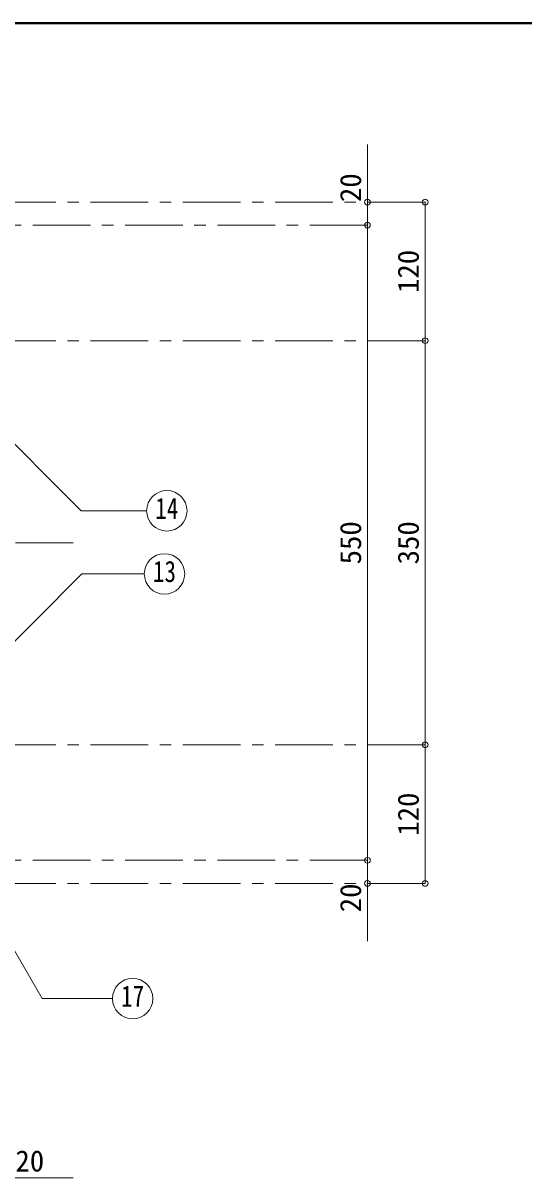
# Model space of a CAD drawing. Units: millimetres at full size, sheet at 1:10; some dimension numbers follow another scale. Extents: x -2123 to 1927, y -1358 to 1452.
# Drawn here: x 204 to 638, y 452 to 1452 of the extents above; entities that cross this region are included whole.
import ezdxf
from ezdxf.enums import TextEntityAlignment as Align

# ---------------------------------------------------------------- set-up
doc = ezdxf.new("R2010")
doc.units = ezdxf.units.MM
doc.header["$LTSCALE"] = 10
doc.header["$PDMODE"] = 32
doc.header["$PDSIZE"] = 5
doc.linetypes.add('CHAIN1', pattern=[8, 5, -1, 1, -1])
doc.layers.add('0-0', color=7, linetype='Continuous', lineweight=18)
doc.styles.add('ＭＳ ゴシック', font='')
doc.styles.get('ＭＳ ゴシック').set_extended_font_data('MS Gothic')

msp = doc.modelspace()

# ---------------------------------------------------------------- linework, layer by layer
at = {"layer": '0-0', "color": 1, "lineweight": 40}
msp.add_line((1927.2, 1451.91), (-2122.8, 1451.91), dxfattribs=at)
at = {"layer": '0-0', "color": 4, "lineweight": 9}
for p, q in [((502.2, 1346.91), (502.2, 1276.91)), ((552.2, 1296.91), (552.2, 1176.91)), ((502.2, 1276.91), (502.2, 726.91)), ((552.2, 1176.91), (552.2, 826.91)), ((552.2, 706.91), (552.2, 826.91)), ((502.2, 656.91), (502.2, 726.91)), ((247.2, 451.91), (177.2, 451.91))]:
    msp.add_line(p, q, dxfattribs=at)
at = {"layer": '0-0', "color": 4, "linetype": 'CHAIN1', "lineweight": 9}
for p, q in [((182.2, 1296.91), (552.2, 1296.91)), ((502.2, 1276.91), (60.2, 1276.91)), ((552.2, 1176.91), (160.2, 1176.91)), ((247.2, 1001.91), (-597.8, 1001.91)), ((552.2, 826.91), (160.2, 826.91)), ((502.2, 726.91), (60.2, 726.91)), ((182.2, 706.91), (552.2, 706.91))]:
    msp.add_line(p, q, dxfattribs=at)
at = {"layer": '0-0'}
for p, q in [((114.89, 789.75), (220.3, 607.17)), ((220.3, 607.17), (281.25, 607.17))]:
    msp.add_line(p, q, dxfattribs=at)
for points in [[(172.02, 1111.61), (254.04, 1029.59), (310.91, 1029.59)], [(172.03, 892.24), (254.72, 974.93), (308.88, 974.93)]]:
    msp.add_lwpolyline(points, dxfattribs=at)
for centre in [(328.41, 1029.59), (326.38, 974.93), (298.75, 607.17)]:
    msp.add_circle(centre, 17.5, dxfattribs=at)
at = {"layer": '0-0', "color": 1}
for p in [(502.2, 1296.91), (552.2, 1296.91), (502.2, 1276.91), (552.2, 1176.91), (552.2, 826.91), (502.2, 726.91), (502.2, 706.91), (552.2, 706.91)]:
    msp.add_point(p, dxfattribs=at)

# ---------------------------------------------------------------- texts
at = {"layer": '0-0', "style": 'ＭＳ ゴシック'}
for s, p in [('20', (502.2, 1296.91)), ('120', (552.2, 1218.16)), ('550', (502.2, 983.16)), ('350', (552.2, 983.16)), ('120', (552.2, 748.16)), ('20', (502.2, 681.91))]:
    msp.add_text(s, height=18.33, rotation=90, dxfattribs=at).set_placement(p, align=Align.BOTTOM_LEFT)
at = {"layer": '0-0', "style": 'ＭＳ ゴシック', "width": 0.8}
for s, p in [('14', (318.41, 1017.09)), ('13', (316.38, 962.43)), ('17', (288.75, 594.67))]:
    msp.add_text(s, height=18.33, dxfattribs=at).set_placement(p, align=Align.BOTTOM_LEFT)
at = {"layer": '0-0', "style": 'ＭＳ ゴシック'}
msp.add_text('20', height=18.33, dxfattribs=at).set_placement((197.2, 451.91), align=Align.BOTTOM_LEFT)

doc.saveas('drawing.dxf')
